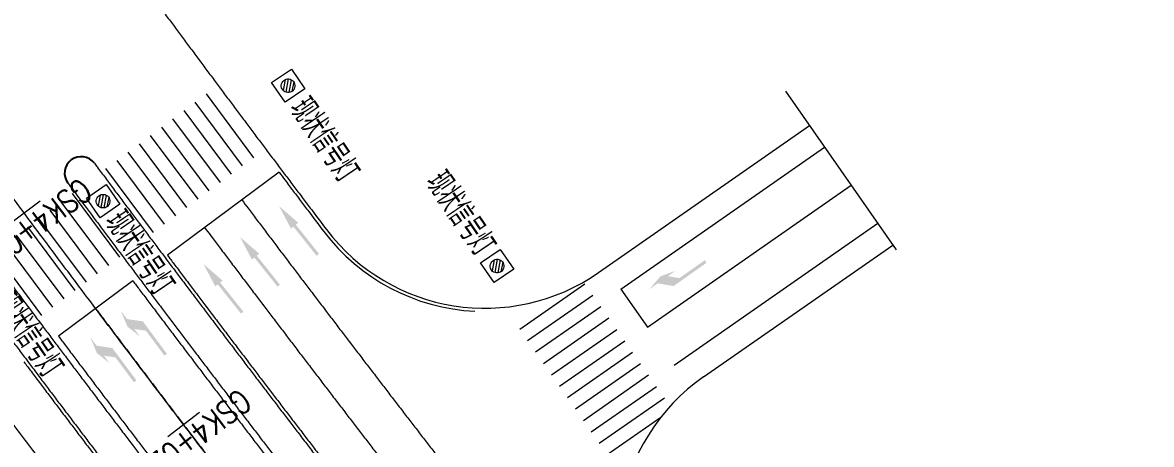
# Model space of a CAD drawing. Header units: millimetres. Extents: x 523446 to 528898, y 388189 to 392165.
# Drawn here: x 524103.7 to 524188.9, y 390868 to 390899.8 of the extents above; entities that cross this region are included whole.
import ezdxf
from ezdxf.enums import TextEntityAlignment as Align

# ---------------------------------------------------------------- set-up
doc = ezdxf.new("R2010")
doc.units = ezdxf.units.MM
doc.linetypes.add('ACAD_ISO04W100', pattern=[30, 24, -3, 0, -3])
doc.linetypes.add('白色虚线3米', pattern=[6, 3, -3])
for name, color, linetype, lineweight in [('0-现状交通设施2018', 7, 'Continuous', 0), ('0-现状信号灯', 7, 'Continuous', 40), ('000-scy-车道标线(实)', 7, 'Continuous', 40), ('人行横道', 7, 'Continuous', 30)]:
    doc.layers.add(name, color=color, linetype=linetype, lineweight=lineweight)
for name, color, linetype in [('000-scy-箭头', 7, 'Continuous'), ('000-scy-道路标线', 122, '白色虚线3米'), ('GSS-标注路线桩号', 7, 'Continuous'), ('MEDS道路平面中线-GSS', 7, 'Continuous'), ('侧分带与渠化岛', 3, 'Continuous'), ('车行道边线', 5, 'ACAD_ISO04W100')]:
    doc.layers.add(name, color=color, linetype=linetype)
doc.styles.add('HZTXT_S', font='TXT_S.shx', dxfattribs={"width": 0.75, "bigfont": 'HZTXT.shx'})
doc.styles.add('MEDS', font='TXT_S.SHX', dxfattribs={"width": 0.75, "bigfont": 'hztxt.shx'})

# ---------------------------------------------------------------- blocks, each defined once
blk = doc.blocks.new('7')
at = {"layer": '0-现状信号灯', "linetype": 'Continuous', "lineweight": 0, "ltscale": 0.005}
for p, q in [((525414.9, 388753.359), (525416.616, 388753.904)), ((525416.616, 388753.904), (525417.16, 388752.188)), ((525415.444, 388751.644), (525414.9, 388753.359)), ((525415.937, 388753.284), (525415.555, 388752.546)), ((525416.181, 388753.264), (525415.711, 388752.359)), ((525416.374, 388753.148), (525415.918, 388752.268)), ((525416.512, 388752.924), (525416.179, 388752.284)), ((525417.16, 388752.188), (525415.444, 388751.644))]:
    blk.add_line(p, q, dxfattribs=at)
blk.add_ellipse((525416.018, 388752.774), major_axis=(0.365, 0.365), ratio=1, start_param=3.156470216024712, end_param=9.439655523204298, dxfattribs=at)

msp = doc.modelspace()

# ---------------------------------------------------------------- hatches: boundary and pattern name
at = {"layer": '000-scy-箭头', "linetype": 'ByBlock', "lineweight": 0}
for points in [[(524124.511, 390884.711), (524124.328, 390884.565), (524126.079, 390882.365), (524125.896, 390882.219), (524124.145, 390884.419), (524123.961, 390884.274), (524123.069, 390885.96)], [(524121.568, 390882.373), (524121.384, 390882.227), (524123.135, 390880.026), (524122.952, 390879.88), (524121.201, 390882.081), (524121.017, 390881.935), (524120.125, 390883.621)], [(524151.851, 390880.656), (524151.011, 390879.679), (524151.649, 390880.13), (524152.847, 390879.925), (524155.334, 390881.684), (524155.199, 390881.875), (524153.286, 390880.522), (524152.414, 390880.671), (524152.988, 390881.077)], [(524118.804, 390880.34), (524118.621, 390880.194), (524120.372, 390877.993), (524120.189, 390877.847), (524118.437, 390880.048), (524118.254, 390879.902), (524117.362, 390881.588)], [(524111.615, 390876.871), (524111.122, 390878.061), (524111.587, 390877.434), (524112.789, 390877.255), (524114.603, 390874.806), (524114.414, 390874.667), (524113.019, 390876.55), (524112.145, 390876.68), (524112.563, 390876.115)], [(524109.314, 390874.859), (524108.821, 390876.049), (524109.286, 390875.421), (524110.488, 390875.242), (524112.301, 390872.794), (524112.113, 390872.654), (524110.718, 390874.538), (524109.844, 390874.668), (524110.262, 390874.103)]]:
    msp.add_hatch(color=4, dxfattribs=at).paths.add_polyline_path(points)

# ---------------------------------------------------------------- linework, layer by layer
at = {"layer": '000-scy-车道标线(实)', "color": 4, "linetype": 'ByBlock', "lineweight": 0, "ltscale": 0.5}
for points in [[(524148.875, 390879.691), (524164.247, 390890.41)], [(524152.879, 390873.949), (524168.251, 390884.668)]]:
    msp.add_lwpolyline(points, dxfattribs=at)
for points in [[(524123.064, 390888.524, -0.000102), (524123.52, 390887.918, -0.000137), (524124.14, 390887.095, -0.000136), (524124.761, 390886.271, -0.000135), (524125.382, 390885.448, 0.000064), (524126.439, 390884.05, -370180563973.19989)], [(524117.448, 390884.344, -0.000107), (524117.927, 390883.708, -0.000138), (524118.55, 390882.881, -0.000137), (524119.173, 390882.055, -0.000136), (524119.797, 390881.229, -0.000135), (524120.421, 390880.403, -0.000134), (524121.046, 390879.578, -0.000133), (524121.671, 390878.753, -0.000132), (524122.296, 390877.928, -0.000131), (524122.922, 390877.103, -0.00013), (524123.549, 390876.279, -0.000129), (524124.176, 390875.455, -0.000128), (524124.803, 390874.632, -0.000127), (524125.431, 390873.808, -0.000126), (524126.059, 390872.985, -0.000125), (524126.689, 390872.161, -0.000124), (524127.32, 390871.336, -0.000124), (524127.95, 390870.514, -0.000123), (524128.58, 390869.692, -0.000122), (524129.21, 390868.87, -0.00012), (524129.841, 390868.049, -0.000119), (524130.472, 390867.228, -0.000118)], [(524126.439, 390884.05, 0.221988), (524137.849, 390878.02)]]:
    msp.add_lwpolyline(points, format="xyb", dxfattribs=at)
at = {"layer": '000-scy-车道标线(实)', "color": 4, "linetype": 'ByBlock', "lineweight": 0, "flags": 128}
for points in [[(524120.256, 390886.434, -0.000104), (524120.723, 390885.813, -0.000138), (524121.345, 390884.988, -0.000137), (524121.967, 390884.163, -0.000136), (524122.589, 390883.339, -0.000135), (524123.212, 390882.514, -0.000134), (524123.836, 390881.691, -0.000132), (524124.46, 390880.867, -0.000131), (524125.084, 390880.044, -0.00013), (524125.709, 390879.221, -0.000129), (524126.335, 390878.398, -0.000128), (524126.96, 390877.576, -0.000127), (524127.587, 390876.753, -0.000126), (524128.213, 390875.931, -0.000125), (524128.841, 390875.11, -0.000125), (524129.47, 390874.286, -0.000124), (524130.101, 390873.462, -0.000124), (524130.729, 390872.641, -0.000123), (524131.358, 390871.821, -0.000122), (524131.987, 390871, -0.00012), (524132.617, 390870.18, -0.000119), (524133.248, 390869.361, -0.000118), (524133.878, 390868.541, -0.000117), (524134.509, 390867.722, -0.000116), (524135.141, 390866.903, -0.000115)], [(524114.641, 390882.255, -0.00011), (524115.131, 390881.603, -0.000139), (524115.755, 390880.775, -0.000138), (524116.379, 390879.947, -0.000137), (524117.004, 390879.119, -0.000136), (524117.629, 390878.292, -0.000134), (524118.255, 390877.465, -0.000133), (524118.881, 390876.638, -0.000132), (524119.508, 390875.812, -0.000131), (524120.135, 390874.986, -0.00013), (524120.763, 390874.161, -0.000129), (524121.391, 390873.335, -0.000128), (524122.019, 390872.51, -0.000127), (524122.648, 390871.685, -0.000126), (524123.278, 390870.861, -0.000125), (524123.907, 390870.037, -0.000124), (524124.54, 390869.21, -0.000124), (524125.17, 390868.387, -0.000123), (524125.801, 390867.563, -0.000122), (524126.433, 390866.74, -0.00012)], [(524112.034, 390880.314, -0.000113), (524112.535, 390879.648, -0.000139), (524113.16, 390878.818, -0.000138), (524113.785, 390877.989, -0.000137), (524114.411, 390877.16, -0.000136), (524115.037, 390876.331, -0.000135), (524115.664, 390875.503, -0.000134), (524116.291, 390874.675, -0.000133), (524116.919, 390873.848, -0.000132), (524117.547, 390873.02, -0.000131), (524118.176, 390872.193, -0.00013), (524118.805, 390871.366, -0.000129), (524119.435, 390870.54, -0.000127), (524120.064, 390869.714, -0.000126), (524120.695, 390868.888, -0.000125), (524121.326, 390868.063, -0.000125), (524121.958, 390867.236, -0.000124)], [(524109.226, 390878.224, -0.000115), (524109.739, 390877.543, -0.00014), (524110.365, 390876.712, -0.000139), (524110.991, 390875.881, -0.000138), (524111.618, 390875.05, -0.000137), (524112.246, 390874.22, -0.000135), (524112.874, 390873.39, -0.000134), (524113.502, 390872.561, -0.000133), (524114.131, 390871.732, -0.000132), (524114.76, 390870.903, -0.000131), (524115.39, 390870.074, -0.00013), (524116.02, 390869.246, -0.000129), (524116.651, 390868.418, -0.000128), (524117.282, 390867.591, -0.000127), (524117.913, 390866.764, -0.000126)], [(524106.418, 390876.135, -0.000118), (524106.942, 390875.438, -0.00014), (524107.57, 390874.605, -0.000139), (524108.197, 390873.773, -0.000138), (524108.826, 390872.941, -0.000137), (524109.454, 390872.109, -0.000136), (524110.083, 390871.278, -0.000135), (524110.713, 390870.447, -0.000134), (524111.343, 390869.616, -0.000133), (524111.973, 390868.786, -0.000132), (524112.604, 390867.956, -0.000131), (524113.236, 390867.126, -0.000129), (524113.867, 390866.297, -0.000128), (524114.499, 390865.468, -0.000127), (524115.132, 390864.639, -0.000126), (524115.765, 390863.811, -0.000125), (524116.397, 390862.985, -0.000124), (524117.031, 390862.157, -0.000123), (524117.665, 390861.33, -0.000122), (524118.299, 390860.503, -0.00012), (524118.934, 390859.676)], [(524103.811, 390874.194, -0.000121), (524104.346, 390873.483, -0.000141), (524104.974, 390872.649, -0.00014), (524105.603, 390871.815, -0.000139), (524106.232, 390870.982, -0.000137), (524106.862, 390870.148, -0.000136), (524107.492, 390869.316, -0.000135), (524108.123, 390868.483, -0.000134), (524108.754, 390867.651, -0.000133), (524109.385, 390866.82, -0.000132), (524110.017, 390865.988, -0.000131), (524110.65, 390865.157, -0.00013), (524111.282, 390864.327, -0.000129), (524111.915, 390863.497, -0.000128), (524112.549, 390862.667, -0.000127), (524113.183, 390861.837, -0.000125), (524113.815, 390861.011, -0.000124), (524114.45, 390860.182, -0.000123), (524115.085, 390859.353, -0.000122), (524115.721, 390858.525, -0.00012), (524116.356, 390857.697, -0.00006), (524116.678, 390857.279, -0.00006)]]:
    msp.add_lwpolyline(points, format="xyb", dxfattribs=at)
at = {"layer": '000-scy-车道标线(实)', "color": 2, "linetype": 'ByBlock', "lineweight": 0}
msp.add_lwpolyline([(524150.877, 390876.82), (524166.249, 390887.539)], dxfattribs=at)
at = {"layer": '000-scy-道路标线', "linetype": 'ByBlock', "lineweight": 0, "flags": 128}
msp.add_lwpolyline([(524102.809, 390869.707, -0.000139), (524103.44, 390868.872, -0.000138), (524104.071, 390868.037, -0.000137), (524104.702, 390867.203, -0.000136)], format="xyb", dxfattribs=at)
at = {"layer": 'GSS-标注路线桩号', "color": 7, "linetype": 'ByBlock', "lineweight": 0}
for p, q in [((524105.036, 390886.328), (524102.629, 390884.537)), ((524117.055, 390870.363), (524114.668, 390868.546))]:
    msp.add_line(p, q, dxfattribs=at)
at = {"layer": 'MEDS道路平面中线-GSS', "color": 6, "linetype": 'ByBlock', "lineweight": 0}
for points in [[(524118.028, 390866.613, -0.000206), (524116.995, 390867.967, -0.000209), (524115.963, 390869.322, -0.000212), (524114.932, 390870.677, -0.000215), (524113.902, 390872.033, -0.000218), (524112.874, 390873.39, -0.000221), (524111.846, 390874.748, -0.000224), (524110.82, 390876.107, -0.000226), (524109.795, 390877.467, -0.000229), (524108.772, 390878.828, -0.000232), (524107.749, 390880.19, -0.000235), (524106.728, 390881.553, -0.000238), (524105.708, 390882.916, -0.000241), (524104.69, 390884.281, -0.000244), (524103.673, 390885.647, -0.000247), (524102.657, 390887.014, -0.000249)], [(524199.738, 390764.071, -0.000001), (524200.811, 390762.749, -0.000001), (524201.885, 390761.427, -0.000002), (524202.958, 390760.105, -0.000002), (524204.031, 390758.783, -0.000002), (524205.105, 390757.461, -0.000002), (524206.178, 390756.139, -0.000002)]]:
    msp.add_lwpolyline(points, format="xyb", dxfattribs=at)
at = {"layer": '人行横道', "color": 4, "linetype": 'ByBlock', "lineweight": 0}
for points in [[(524120.319, 390888.996), (524116.737, 390893.809)], [(524121.161, 390889.623), (524117.579, 390894.436)], [(524119.477, 390888.369), (524115.894, 390893.182)], [(524118.634, 390887.742), (524115.052, 390892.555)], [(524116.95, 390886.488), (524113.368, 390891.302)], [(524117.792, 390887.115), (524114.21, 390891.928)], [(524116.108, 390885.861), (524112.525, 390890.675)], [(524115.265, 390885.235), (524111.683, 390890.048)], [(524113.581, 390883.981), (524109.998, 390888.794)], [(524114.423, 390884.608), (524110.841, 390889.421)], [(524123.064, 390888.524), (524114.641, 390882.255)], [(524110.211, 390881.473), (524106.629, 390886.286)], [(524111.054, 390882.1), (524107.471, 390886.913)], [(524109.369, 390880.846), (524105.787, 390885.659)], [(524107.684, 390879.592), (524104.102, 390884.406)], [(524108.527, 390880.219), (524104.944, 390885.032)], [(524106.842, 390878.965), (524103.26, 390883.779)], [(524106, 390878.339), (524102.417, 390883.152)], [(524105.157, 390877.712), (524101.575, 390882.525)], [(524112.034, 390880.314), (524106.418, 390876.135)], [(524141.231, 390876.667), (524146.152, 390880.099)], [(524148.875, 390879.691), (524150.877, 390876.82)], [(524141.831, 390875.806), (524146.753, 390879.238)], [(524142.432, 390874.945), (524147.353, 390878.377)], [(524143.032, 390874.084), (524147.954, 390877.515)], [(524143.633, 390873.222), (524148.555, 390876.654)], [(524144.233, 390872.361), (524149.155, 390875.793)], [(524144.834, 390871.5), (524149.756, 390874.931)], [(524145.435, 390870.638), (524150.356, 390874.07)], [(524146.035, 390869.777), (524150.957, 390873.209)], [(524146.636, 390868.916), (524151.557, 390872.348)], [(524147.236, 390868.054), (524152.158, 390871.486)], [(524147.837, 390867.193), (524151.884, 390870.015)]]:
    msp.add_lwpolyline(points, dxfattribs=at)
at = {"layer": '侧分带与渠化岛', "color": 3, "linetype": 'Continuous', "lineweight": 0, "flags": 128}
for points in [[(524109.133, 390889.198, 0.000013), (524109.339, 390888.921, 0.000037), (524109.958, 390888.09, 0.000037), (524110.578, 390887.259, 0.000037), (524111.199, 390886.428, 0.000037), (524111.82, 390885.598, 0.000036), (524112.441, 390884.768, 0.000036), (524113.063, 390883.938, 0.000036), (524113.686, 390883.109, 0.000035), (524114.309, 390882.28, 0.000035), (524114.932, 390881.451, 0.000035), (524115.556, 390880.623, 0.000035), (524116.181, 390879.795, 0.000034), (524116.805, 390878.967, 0.000034), (524117.431, 390878.14, 0.000034), (524118.057, 390877.313, 0.000034), (524118.683, 390876.486, 0.000033), (524119.31, 390875.66, 0.000033), (524119.937, 390874.834, 0.000033), (524120.565, 390874.008, 0.000033), (524121.193, 390873.183, 0.000032), (524121.821, 390872.358, 0.000032), (524122.45, 390871.533, 0.000032), (524123.08, 390870.708, 0.000031), (524123.71, 390869.884, 0.000031), (524124.34, 390869.06, 0.000031), (524124.971, 390868.236, 0.000031), (524125.602, 390867.413, 0.00003), (524126.233, 390866.59, 0.00003), (524126.865, 390865.767, 0.00003), (524127.498, 390864.945, 0.00003)], [(524107.127, 390887.705, 0.000013), (524107.333, 390887.428, 0.000037), (524107.954, 390886.596, 0.000037), (524108.575, 390885.763, 0.000037), (524109.196, 390884.932, 0.000037), (524109.818, 390884.1, 0.000036), (524110.44, 390883.269, 0.000036), (524111.063, 390882.438, 0.000036), (524111.687, 390881.608, 0.000035), (524112.31, 390880.778, 0.000035), (524112.935, 390879.948, 0.000035), (524113.559, 390879.119, 0.000035), (524114.185, 390878.29, 0.000034), (524114.81, 390877.461, 0.000034), (524115.437, 390876.632, 0.000034), (524116.063, 390875.804, 0.000034), (524116.69, 390874.977, 0.000033), (524117.318, 390874.149, 0.000033), (524117.946, 390873.322, 0.000033), (524118.574, 390872.495, 0.000033), (524119.203, 390871.669, 0.000032), (524119.833, 390870.843, 0.000032), (524120.462, 390870.017, 0.000032), (524121.093, 390869.191, 0.000031), (524121.723, 390868.366, 0.000031), (524122.354, 390867.541, 0.000031), (524122.986, 390866.716, 0.000031), (524123.618, 390865.892, 0.00003), (524124.25, 390865.068, 0.00003)], [(524101.539, 390881.815, 0.000037), (524102.163, 390880.979, 0.000037), (524102.787, 390880.143, 0.000037), (524103.412, 390879.308, 0.000036), (524104.037, 390878.473, 0.000036), (524104.663, 390877.639, 0.000036), (524105.289, 390876.805, 0.000035), (524105.915, 390875.971, 0.000035), (524106.542, 390875.138, 0.000035), (524107.17, 390874.305, 0.000035), (524107.798, 390873.472, 0.000034), (524108.426, 390872.64, 0.000034), (524109.055, 390871.808, 0.000034), (524109.684, 390870.976, 0.000034), (524110.314, 390870.145, 0.000033), (524110.944, 390869.314, 0.000033), (524111.575, 390868.484, 0.000033), (524112.206, 390867.654, 0.000033), (524112.837, 390866.824, 0.000032), (524113.469, 390865.994, 0.000032), (524114.101, 390865.165, 0.000032)], [(524101.41, 390877.811, 0.000036), (524102.036, 390876.975, 0.000036), (524102.663, 390876.139, 0.000036), (524103.29, 390875.304, 0.000035), (524103.917, 390874.469, 0.000035), (524104.545, 390873.635, 0.000035), (524105.173, 390872.8, 0.000035), (524105.802, 390871.967, 0.000034), (524106.431, 390871.133, 0.000034), (524107.061, 390870.3, 0.000034), (524107.691, 390869.468, 0.000034), (524108.321, 390868.635, 0.000033), (524108.952, 390867.803, 0.000033), (524109.584, 390866.972, 0.000033), (524110.216, 390866.141, 0.000033), (524110.848, 390865.31, 0.000032)]]:
    msp.add_lwpolyline(points, format="xyb", dxfattribs=at)
at = {"layer": '侧分带与渠化岛', "color": 3, "linetype": 'Continuous', "lineweight": -3}
msp.add_arc((524108.131, 390888.45), 1.25, 36.74333, 216.74333, dxfattribs=at)
at = {"layer": '车行道边线', "color": 5, "linetype": 'Continuous', "lineweight": 0}
msp.add_line((524161.299, 390894.639), (524169.658, 390882.651), dxfattribs=at)
at = {"layer": '车行道边线', "color": 5, "linetype": 'Continuous', "lineweight": 0, "flags": 128}
msp.add_lwpolyline([(524114.478, 390900.455, -0.000153), (524115.091, 390899.627, -0.000152), (524115.704, 390898.8, -0.00015), (524116.317, 390897.972, -0.000149), (524116.931, 390897.145, -0.000148), (524117.545, 390896.319, -0.000147), (524118.16, 390895.492, -0.000146), (524118.776, 390894.666, -0.000145), (524119.392, 390893.84, -0.000144), (524120.009, 390893.015, -0.000143), (524120.626, 390892.19, -0.000142), (524121.243, 390891.365, -0.000141), (524121.862, 390890.54, -0.00014), (524122.48, 390889.716, -0.000139), (524123.1, 390888.892, -0.000138), (524123.719, 390888.068, -0.000137), (524124.34, 390887.245, -0.000136), (524124.96, 390886.422, -0.000135), (524125.582, 390885.599, -0.000134), (524126.639, 390884.201)], format="xyb", dxfattribs=at)
at = {"layer": '车行道边线', "color": 5, "linetype": 'Continuous', "lineweight": 0}
for points in [[(524147.18, 390880.947), (524163.103, 390892.05)], [(524155.111, 390873.067), (524169.395, 390883.027)]]:
    msp.add_lwpolyline(points, dxfattribs=at)
for points in [[(524126.639, 390884.201, 0.402896), (524147.18, 390880.947)], [(524155.111, 390873.067, 0.43103), (524151.896, 390851.496)]]:
    msp.add_lwpolyline(points, format="xyb", dxfattribs=at)

# ---------------------------------------------------------------- block references
at = {"layer": '0-现状交通设施2018', "color": 6, "linetype": 'ByBlock', "lineweight": 0, "rotation": 16.78463387868215}
for p in [(133354.138, -133022.708), (133340.174, -133031.427), (133369.911, -133036.331)]:
    msp.add_blockref('7', p, dxfattribs=at)

# ---------------------------------------------------------------- texts
at = {"layer": '0-现状交通设施2018', "linetype": 'ByBlock', "lineweight": 0, "style": 'HZTXT_S', "width": 0.7}
for p in [(524128.466, 390888.084), (524138.749, 390882.524), (524114.52, 390879.547), (524106.132, 390873.33)]:
    msp.add_text('现状信号灯', height=2, rotation=304.2113, dxfattribs=at).set_placement(p, align=Align.MIDDLE_RIGHT)
at = {"layer": 'GSS-标注路线桩号', "color": 7, "linetype": 'ByBlock', "lineweight": 0, "style": 'MEDS', "width": 0.8}
for s, rotation, p in [('GSK4+040', 216.65916, (524104.564, 390884.45)), ('GSK4+020', 217.27603, (524116.604, 390868.48))]:
    msp.add_text(s, height=1.75, rotation=rotation, dxfattribs=at).set_placement(p, align=Align.MIDDLE)

doc.saveas('drawing.dxf')
